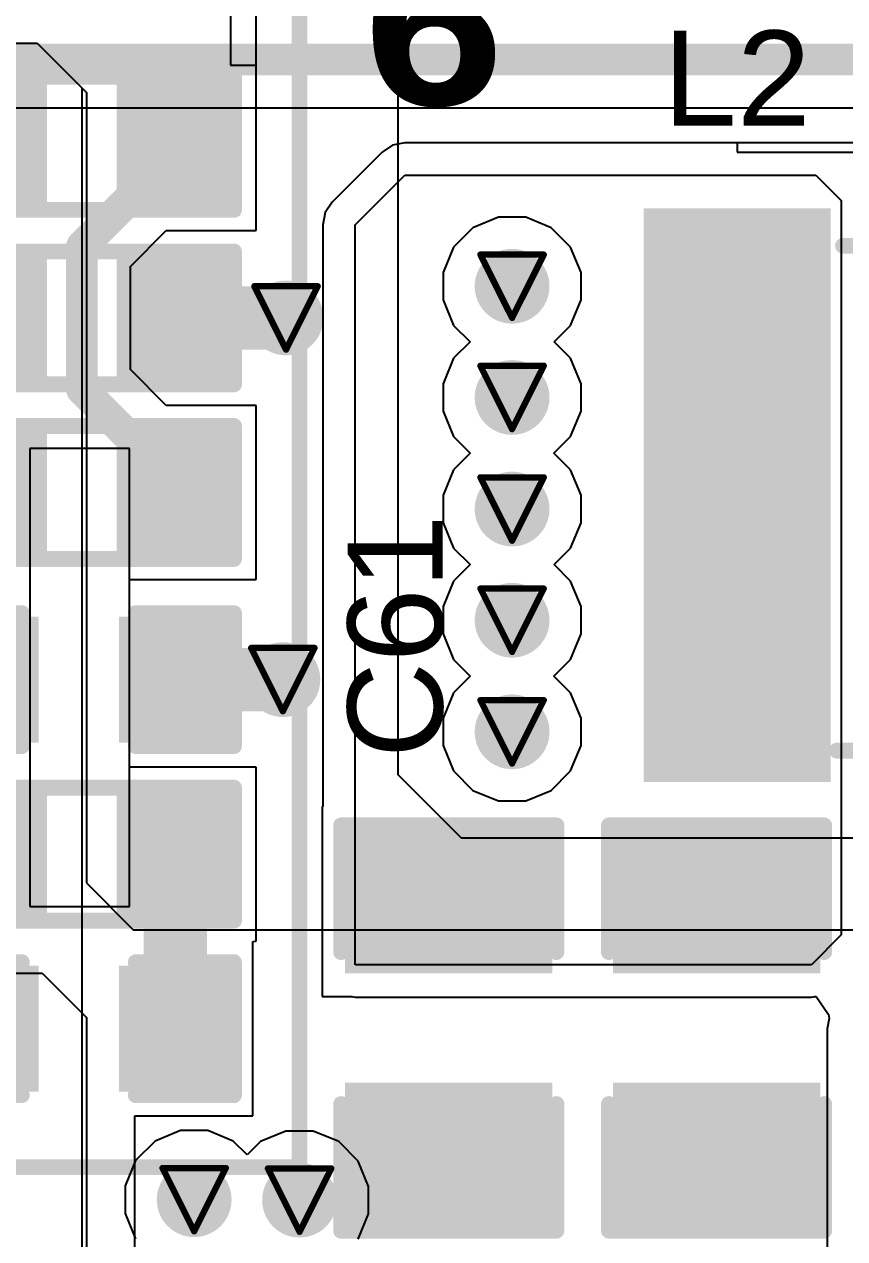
# Model space of a CAD drawing. Header units: inches. Extents: x 0 to 5359, y 0 to 5098.
# Drawn here: x 13.9 to 20.48, y 98.87 to 108.61 of the extents above; entities that cross this region are included whole.
import ezdxf

# ---------------------------------------------------------------- set-up
doc = ezdxf.new("R2010")
doc.units = ezdxf.units.IN
for name, color, linetype in [('Bottom Layer', 5, 'Continuous'), ('Drill Drawing', 1, 'Continuous'), ('Layer 1', 16, 'Continuous'), ('Layer 2', 76, 'Continuous'), ('Top Layer', 1, 'Continuous'), ('Top Overlay', 2, 'Continuous'), ('Top Paste', 8, 'Continuous'), ('Top Solder', 216, 'Continuous'), ('Via Holes', 16, 'Continuous')]:
    doc.layers.add(name, color=color, linetype=linetype)
doc.styles.add('Arial', font='', dxfattribs={"height": 0.2})
doc.styles.add('Arial Black_Bold', font='', dxfattribs={"height": 0.2})
doc.styles.get('Arial').set_extended_font_data('Arial')
doc.styles.get('Arial Black_Bold').set_extended_font_data('Arial Black', bold=True)

# ---------------------------------------------------------------- blocks, each defined once
blk = doc.blocks.new('R___0603_129')
at = {"layer": 'Top Layer'}
for points in [[(-0.381, 0.4445), (-0.381, -0.4445), (-1.143, -0.4445), (-1.143, 0.4445)], [(1.143, 0.4445), (1.143, -0.4445), (0.381, -0.4445), (0.381, 0.4445)]]:
    blk.add_hatch(color=1, dxfattribs=at).paths.add_polyline_path(points)
at = {"layer": 'Top Paste'}
for points in [[(-0.381, 0.4445), (-0.381, -0.4445), (-1.143, -0.4445), (-1.143, 0.4445)], [(1.143, 0.4445), (1.143, -0.4445), (0.381, -0.4445), (0.381, 0.4445)]]:
    blk.add_hatch(color=8, dxfattribs=at).paths.add_polyline_path(points)
at = {"layer": 'Top Solder'}
for points in [[(-0.2794, 0.5461), (-0.2794, -0.5461), (-1.2446, -0.5461), (-1.2446, 0.5461)], [(1.2446, 0.5461), (1.2446, -0.5461), (0.2794, -0.5461), (0.2794, 0.5461)]]:
    blk.add_hatch(color=216, dxfattribs=at).paths.add_polyline_path(points)
at = {"layer": 'Top Overlay'}
for points in [[(-1.2192, 0.5334, 0.127, 0.127, 0), (-1.2192, -0.5334, 0.127, 0.127, 0)], [(1.2192, 0.5334, 0.127, 0.127, 0), (-1.2192, 0.5334, 0.127, 0.127, 0)], [(1.2192, 0.5334, 0.127, 0.127, 0), (1.2192, -0.5334, 0.127, 0.127, 0)], [(1.2192, -0.5334, 0.127, 0.127, 0), (-1.2192, -0.5334, 0.127, 0.127, 0)]]:
    blk.add_lwpolyline(points, format="xyseb", dxfattribs=at)
for points in [[(-1.25095, 0.5334, 0.0635, 0.0635, 1), (-1.18745, 0.5334, 0.0635, 0.0635, 1)], [(-1.25095, 0.5334, 0.0635, 0.0635, 1), (-1.18745, 0.5334, 0.0635, 0.0635, 1)], [(1.18745, 0.5334, 0.0635, 0.0635, 1), (1.25095, 0.5334, 0.0635, 0.0635, 1)], [(1.18745, 0.5334, 0.0635, 0.0635, 1), (1.25095, 0.5334, 0.0635, 0.0635, 1)], [(-1.25095, -0.5334, 0.0635, 0.0635, 1), (-1.18745, -0.5334, 0.0635, 0.0635, 1)], [(-1.25095, -0.5334, 0.0635, 0.0635, 1), (-1.18745, -0.5334, 0.0635, 0.0635, 1)], [(1.18745, -0.5334, 0.0635, 0.0635, 1), (1.25095, -0.5334, 0.0635, 0.0635, 1)], [(1.18745, -0.5334, 0.0635, 0.0635, 1), (1.25095, -0.5334, 0.0635, 0.0635, 1)]]:
    blk.add_lwpolyline(points, format="xyseb", close=True, dxfattribs=at)
blk = doc.blocks.new('R___0603_131')
at = {"layer": 'Top Layer'}
for points in [[(-0.381, 0.4445), (-0.381, -0.4445), (-1.143, -0.4445), (-1.143, 0.4445)], [(1.143, 0.4445), (1.143, -0.4445), (0.381, -0.4445), (0.381, 0.4445)]]:
    blk.add_hatch(color=1, dxfattribs=at).paths.add_polyline_path(points)
at = {"layer": 'Top Paste'}
for points in [[(-0.381, 0.4445), (-0.381, -0.4445), (-1.143, -0.4445), (-1.143, 0.4445)], [(1.143, 0.4445), (1.143, -0.4445), (0.381, -0.4445), (0.381, 0.4445)]]:
    blk.add_hatch(color=8, dxfattribs=at).paths.add_polyline_path(points)
at = {"layer": 'Top Solder'}
for points in [[(-0.2794, 0.5461), (-0.2794, -0.5461), (-1.2446, -0.5461), (-1.2446, 0.5461)], [(1.2446, 0.5461), (1.2446, -0.5461), (0.2794, -0.5461), (0.2794, 0.5461)]]:
    blk.add_hatch(color=216, dxfattribs=at).paths.add_polyline_path(points)
at = {"layer": 'Top Overlay'}
for points in [[(-1.2192, 0.5334, 0.127, 0.127, 0), (-1.2192, -0.5334, 0.127, 0.127, 0)], [(1.2192, 0.5334, 0.127, 0.127, 0), (-1.2192, 0.5334, 0.127, 0.127, 0)], [(1.2192, 0.5334, 0.127, 0.127, 0), (1.2192, -0.5334, 0.127, 0.127, 0)], [(1.2192, -0.5334, 0.127, 0.127, 0), (-1.2192, -0.5334, 0.127, 0.127, 0)]]:
    blk.add_lwpolyline(points, format="xyseb", dxfattribs=at)
for points in [[(-1.25095, 0.5334, 0.0635, 0.0635, 1), (-1.18745, 0.5334, 0.0635, 0.0635, 1)], [(-1.25095, 0.5334, 0.0635, 0.0635, 1), (-1.18745, 0.5334, 0.0635, 0.0635, 1)], [(1.18745, 0.5334, 0.0635, 0.0635, 1), (1.25095, 0.5334, 0.0635, 0.0635, 1)], [(1.18745, 0.5334, 0.0635, 0.0635, 1), (1.25095, 0.5334, 0.0635, 0.0635, 1)], [(-1.25095, -0.5334, 0.0635, 0.0635, 1), (-1.18745, -0.5334, 0.0635, 0.0635, 1)], [(-1.25095, -0.5334, 0.0635, 0.0635, 1), (-1.18745, -0.5334, 0.0635, 0.0635, 1)], [(1.18745, -0.5334, 0.0635, 0.0635, 1), (1.25095, -0.5334, 0.0635, 0.0635, 1)], [(1.18745, -0.5334, 0.0635, 0.0635, 1), (1.25095, -0.5334, 0.0635, 0.0635, 1)]]:
    blk.add_lwpolyline(points, format="xyseb", close=True, dxfattribs=at)
blk = doc.blocks.new('R___0603_134')
at = {"layer": 'Top Layer'}
for points in [[(-0.381, 0.4445), (-0.381, -0.4445), (-1.143, -0.4445), (-1.143, 0.4445)], [(1.143, 0.4445), (1.143, -0.4445), (0.381, -0.4445), (0.381, 0.4445)]]:
    blk.add_hatch(color=1, dxfattribs=at).paths.add_polyline_path(points)
at = {"layer": 'Top Paste'}
for points in [[(-0.381, 0.4445), (-0.381, -0.4445), (-1.143, -0.4445), (-1.143, 0.4445)], [(1.143, 0.4445), (1.143, -0.4445), (0.381, -0.4445), (0.381, 0.4445)]]:
    blk.add_hatch(color=8, dxfattribs=at).paths.add_polyline_path(points)
at = {"layer": 'Top Solder'}
for points in [[(-0.2794, 0.5461), (-0.2794, -0.5461), (-1.2446, -0.5461), (-1.2446, 0.5461)], [(1.2446, 0.5461), (1.2446, -0.5461), (0.2794, -0.5461), (0.2794, 0.5461)]]:
    blk.add_hatch(color=216, dxfattribs=at).paths.add_polyline_path(points)
at = {"layer": 'Top Overlay'}
for points in [[(1.2192, 0.5334, 0.127, 0.127, 0), (-1.2192, 0.5334, 0.127, 0.127, 0)], [(-1.2192, 0.5334, 0.127, 0.127, 0), (-1.2192, -0.5334, 0.127, 0.127, 0)], [(1.2192, 0.5334, 0.127, 0.127, 0), (1.2192, -0.5334, 0.127, 0.127, 0)], [(1.2192, -0.5334, 0.127, 0.127, 0), (-1.2192, -0.5334, 0.127, 0.127, 0)]]:
    blk.add_lwpolyline(points, format="xyseb", dxfattribs=at)
for points in [[(-1.25095, 0.5334, 0.0635, 0.0635, 1), (-1.18745, 0.5334, 0.0635, 0.0635, 1)], [(-1.25095, 0.5334, 0.0635, 0.0635, 1), (-1.18745, 0.5334, 0.0635, 0.0635, 1)], [(1.18745, 0.5334, 0.0635, 0.0635, 1), (1.25095, 0.5334, 0.0635, 0.0635, 1)], [(1.18745, 0.5334, 0.0635, 0.0635, 1), (1.25095, 0.5334, 0.0635, 0.0635, 1)], [(-1.25095, -0.5334, 0.0635, 0.0635, 1), (-1.18745, -0.5334, 0.0635, 0.0635, 1)], [(-1.25095, -0.5334, 0.0635, 0.0635, 1), (-1.18745, -0.5334, 0.0635, 0.0635, 1)], [(1.18745, -0.5334, 0.0635, 0.0635, 1), (1.25095, -0.5334, 0.0635, 0.0635, 1)], [(1.18745, -0.5334, 0.0635, 0.0635, 1), (1.25095, -0.5334, 0.0635, 0.0635, 1)]]:
    blk.add_lwpolyline(points, format="xyseb", close=True, dxfattribs=at)
blk = doc.blocks.new('R___0603_136')
at = {"layer": 'Top Layer'}
for points in [[(-0.381, 0.4445), (-0.381, -0.4445), (-1.143, -0.4445), (-1.143, 0.4445)], [(1.143, 0.4445), (1.143, -0.4445), (0.381, -0.4445), (0.381, 0.4445)]]:
    blk.add_hatch(color=1, dxfattribs=at).paths.add_polyline_path(points)
at = {"layer": 'Top Paste'}
for points in [[(-0.381, 0.4445), (-0.381, -0.4445), (-1.143, -0.4445), (-1.143, 0.4445)], [(1.143, 0.4445), (1.143, -0.4445), (0.381, -0.4445), (0.381, 0.4445)]]:
    blk.add_hatch(color=8, dxfattribs=at).paths.add_polyline_path(points)
at = {"layer": 'Top Solder'}
for points in [[(-0.2794, 0.5461), (-0.2794, -0.5461), (-1.2446, -0.5461), (-1.2446, 0.5461)], [(1.2446, 0.5461), (1.2446, -0.5461), (0.2794, -0.5461), (0.2794, 0.5461)]]:
    blk.add_hatch(color=216, dxfattribs=at).paths.add_polyline_path(points)
at = {"layer": 'Top Overlay'}
for points in [[(-1.2192, -0.5334, 0.127, 0.127, 0), (-1.2192, 0.5334, 0.127, 0.127, 0)], [(-1.2192, 0.5334, 0.127, 0.127, 0), (1.2192, 0.5334, 0.127, 0.127, 0)], [(1.2192, -0.5334, 0.127, 0.127, 0), (1.2192, 0.5334, 0.127, 0.127, 0)], [(-1.2192, -0.5334, 0.127, 0.127, 0), (1.2192, -0.5334, 0.127, 0.127, 0)]]:
    blk.add_lwpolyline(points, format="xyseb", dxfattribs=at)
for points in [[(-1.25095, 0.5334, 0.0635, 0.0635, 1), (-1.18745, 0.5334, 0.0635, 0.0635, 1)], [(-1.25095, 0.5334, 0.0635, 0.0635, 1), (-1.18745, 0.5334, 0.0635, 0.0635, 1)], [(1.18745, 0.5334, 0.0635, 0.0635, 1), (1.25095, 0.5334, 0.0635, 0.0635, 1)], [(1.18745, 0.5334, 0.0635, 0.0635, 1), (1.25095, 0.5334, 0.0635, 0.0635, 1)], [(-1.25095, -0.5334, 0.0635, 0.0635, 1), (-1.18745, -0.5334, 0.0635, 0.0635, 1)], [(-1.25095, -0.5334, 0.0635, 0.0635, 1), (-1.18745, -0.5334, 0.0635, 0.0635, 1)], [(1.18745, -0.5334, 0.0635, 0.0635, 1), (1.25095, -0.5334, 0.0635, 0.0635, 1)], [(1.18745, -0.5334, 0.0635, 0.0635, 1), (1.25095, -0.5334, 0.0635, 0.0635, 1)]]:
    blk.add_lwpolyline(points, format="xyseb", close=True, dxfattribs=at)
blk = doc.blocks.new('SMNR4030_4R7MT_197')
at = {"layer": 'Top Layer'}
for points in [[(-2.3, 2.2501), (-0.9, 2.2501), (-0.9, -2.2499), (-2.3, -2.2499)], [(0.9, 2.2499), (2.3, 2.2499), (2.3, -2.2501), (0.9, -2.2501)]]:
    blk.add_hatch(color=1, dxfattribs=at).paths.add_polyline_path(points)
at = {"layer": 'Top Paste'}
for points in [[(-2.3, 2.2501), (-0.9, 2.2501), (-0.9, -2.2499), (-2.3, -2.2499)], [(0.9, 2.2499), (2.3, 2.2499), (2.3, -2.2501), (0.9, -2.2501)]]:
    blk.add_hatch(color=8, dxfattribs=at).paths.add_polyline_path(points)
at = {"layer": 'Top Solder'}
for points in [[(-2.3508, 2.3009), (-0.8492, 2.3009), (-0.8492, -2.3007), (-2.3508, -2.3007)], [(0.8492, 2.3007), (2.3508, 2.3007), (2.3508, -2.3009), (0.8492, -2.3009)]]:
    blk.add_hatch(color=216, dxfattribs=at).paths.add_polyline_path(points)
at = {"layer": 'Top Overlay'}
for points in [[(0.8, 2.05, 0.127, 0.127, 0), (-0.75, 2.05, 0.127, 0.127, 0)], [(0.75, -2, 0.127, 0.127, 0), (-0.8, -2, 0.127, 0.127, 0)]]:
    blk.add_lwpolyline(points, format="xyseb", dxfattribs=at)
for points in [[(-0.7817, 2.05, 0.0635, 0.0635, 1), (-0.7182, 2.05, 0.0635, 0.0635, 1)], [(0.7682, 2.05, 0.0635, 0.0635, 1), (0.8317, 2.05, 0.0635, 0.0635, 1)], [(-0.8317, -2, 0.0635, 0.0635, 1), (-0.7682, -2, 0.0635, 0.0635, 1)], [(0.7183, -2, 0.0635, 0.0635, 1), (0.7818, -2, 0.0635, 0.0635, 1)]]:
    blk.add_lwpolyline(points, format="xyseb", close=True, dxfattribs=at)
blk = doc.blocks.new('C___0805_304')
at = {"layer": 'Top Layer'}
for points in [[(-1.524, 0.762), (-0.508, 0.762), (-0.508, -0.762), (-1.524, -0.762)], [(0.508, 0.762), (1.524, 0.762), (1.524, -0.762), (0.508, -0.762)]]:
    blk.add_hatch(color=1, dxfattribs=at).paths.add_polyline_path(points)
at = {"layer": 'Top Paste'}
for points in [[(-1.524, 0.762), (-0.508, 0.762), (-0.508, -0.762), (-1.524, -0.762)], [(0.508, 0.762), (1.524, 0.762), (1.524, -0.762), (0.508, -0.762)]]:
    blk.add_hatch(color=8, dxfattribs=at).paths.add_polyline_path(points)
at = {"layer": 'Top Solder'}
for points in [[(-1.594, 0.832), (-0.438, 0.832), (-0.438, -0.832), (-1.594, -0.832)], [(0.438, 0.832), (1.594, 0.832), (1.594, -0.832), (0.438, -0.832)]]:
    blk.add_hatch(color=216, dxfattribs=at).paths.add_polyline_path(points)
at = {"layer": 'Top Overlay'}
for points in [[(-0.6096, 0.8636, 0.127, 0.127, 0), (-1.6256, 0.8636, 0.127, 0.127, 0)], [(-1.6256, 0.8636, 0.127, 0.127, 0), (-1.6256, -0.8636, 0.127, 0.127, 0)], [(0.6096, 0.8636, 0.127, 0.127, 0), (1.6256, 0.8636, 0.127, 0.127, 0)], [(1.6256, 0.8636, 0.127, 0.127, 0), (1.6256, -0.8636, 0.127, 0.127, 0)], [(-1.6256, -0.8636, 0.127, 0.127, 0), (-0.6096, -0.8636, 0.127, 0.127, 0)], [(0.6096, -0.8636, 0.127, 0.127, 0), (1.6256, -0.8636, 0.127, 0.127, 0)]]:
    blk.add_lwpolyline(points, format="xyseb", dxfattribs=at)
for points in [[(-1.6574, 0.8636, 0.0635, 0.0635, 1), (-1.5939, 0.8636, 0.0635, 0.0635, 1)], [(-1.6574, 0.8636, 0.0635, 0.0635, 1), (-1.5939, 0.8636, 0.0635, 0.0635, 1)], [(-0.6414, 0.8636, 0.0635, 0.0635, 1), (-0.5779, 0.8636, 0.0635, 0.0635, 1)], [(0.5779, 0.8636, 0.0635, 0.0635, 1), (0.6414, 0.8636, 0.0635, 0.0635, 1)], [(1.5938, 0.8636, 0.0635, 0.0635, 1), (1.6574, 0.8636, 0.0635, 0.0635, 1)], [(1.5938, 0.8636, 0.0635, 0.0635, 1), (1.6574, 0.8636, 0.0635, 0.0635, 1)], [(-1.6574, -0.8636, 0.0635, 0.0635, 1), (-1.5939, -0.8636, 0.0635, 0.0635, 1)], [(-1.6574, -0.8636, 0.0635, 0.0635, 1), (-1.5939, -0.8636, 0.0635, 0.0635, 1)], [(-0.6414, -0.8636, 0.0635, 0.0635, 1), (-0.5779, -0.8636, 0.0635, 0.0635, 1)], [(0.5778, -0.8636, 0.0635, 0.0635, 1), (0.6413, -0.8636, 0.0635, 0.0635, 1)], [(1.5938, -0.8636, 0.0635, 0.0635, 1), (1.6574, -0.8636, 0.0635, 0.0635, 1)], [(1.5938, -0.8636, 0.0635, 0.0635, 1), (1.6574, -0.8636, 0.0635, 0.0635, 1)]]:
    blk.add_lwpolyline(points, format="xyseb", close=True, dxfattribs=at)
blk = doc.blocks.new('C___0805_305')
at = {"layer": 'Top Layer'}
for points in [[(-1.524, 0.762), (-0.508, 0.762), (-0.508, -0.762), (-1.524, -0.762)], [(0.508, 0.762), (1.524, 0.762), (1.524, -0.762), (0.508, -0.762)]]:
    blk.add_hatch(color=1, dxfattribs=at).paths.add_polyline_path(points)
at = {"layer": 'Top Paste'}
for points in [[(-1.524, 0.762), (-0.508, 0.762), (-0.508, -0.762), (-1.524, -0.762)], [(0.508, 0.762), (1.524, 0.762), (1.524, -0.762), (0.508, -0.762)]]:
    blk.add_hatch(color=8, dxfattribs=at).paths.add_polyline_path(points)
at = {"layer": 'Top Solder'}
for points in [[(-1.594, 0.832), (-0.438, 0.832), (-0.438, -0.832), (-1.594, -0.832)], [(0.438, 0.832), (1.594, 0.832), (1.594, -0.832), (0.438, -0.832)]]:
    blk.add_hatch(color=216, dxfattribs=at).paths.add_polyline_path(points)
at = {"layer": 'Top Overlay'}
for points in [[(-1.6256, 0.8636, 0.127, 0.127, 0), (-0.6096, 0.8636, 0.127, 0.127, 0)], [(-1.6256, 0.8636, 0.127, 0.127, 0), (-1.6256, -0.8636, 0.127, 0.127, 0)], [(0.6096, 0.8636, 0.127, 0.127, 0), (1.6256, 0.8636, 0.127, 0.127, 0)], [(1.6256, 0.8636, 0.127, 0.127, 0), (1.6256, -0.8636, 0.127, 0.127, 0)], [(-1.6256, -0.8636, 0.127, 0.127, 0), (-0.6096, -0.8636, 0.127, 0.127, 0)], [(0.6096, -0.8636, 0.127, 0.127, 0), (1.6256, -0.8636, 0.127, 0.127, 0)]]:
    blk.add_lwpolyline(points, format="xyseb", dxfattribs=at)
for points in [[(-1.6574, 0.8636, 0.0635, 0.0635, 1), (-1.5939, 0.8636, 0.0635, 0.0635, 1)], [(-1.6574, 0.8636, 0.0635, 0.0635, 1), (-1.5939, 0.8636, 0.0635, 0.0635, 1)], [(-0.6414, 0.8636, 0.0635, 0.0635, 1), (-0.5779, 0.8636, 0.0635, 0.0635, 1)], [(0.5779, 0.8636, 0.0635, 0.0635, 1), (0.6414, 0.8636, 0.0635, 0.0635, 1)], [(1.5938, 0.8636, 0.0635, 0.0635, 1), (1.6574, 0.8636, 0.0635, 0.0635, 1)], [(1.5938, 0.8636, 0.0635, 0.0635, 1), (1.6574, 0.8636, 0.0635, 0.0635, 1)], [(-1.6574, -0.8636, 0.0635, 0.0635, 1), (-1.5939, -0.8636, 0.0635, 0.0635, 1)], [(-1.6574, -0.8636, 0.0635, 0.0635, 1), (-1.5939, -0.8636, 0.0635, 0.0635, 1)], [(-0.6414, -0.8636, 0.0635, 0.0635, 1), (-0.5779, -0.8636, 0.0635, 0.0635, 1)], [(0.5778, -0.8636, 0.0635, 0.0635, 1), (0.6413, -0.8636, 0.0635, 0.0635, 1)], [(1.5938, -0.8636, 0.0635, 0.0635, 1), (1.6574, -0.8636, 0.0635, 0.0635, 1)], [(1.5938, -0.8636, 0.0635, 0.0635, 1), (1.6574, -0.8636, 0.0635, 0.0635, 1)]]:
    blk.add_lwpolyline(points, format="xyseb", close=True, dxfattribs=at)
blk = doc.blocks.new('C___0603_309')
at = {"layer": 'Top Layer'}
for points in [[(-0.381, 0.4445), (-0.381, -0.4445), (-1.143, -0.4445), (-1.143, 0.4445)], [(1.143, 0.4445), (1.143, -0.4445), (0.381, -0.4445), (0.381, 0.4445)]]:
    blk.add_hatch(color=1, dxfattribs=at).paths.add_polyline_path(points)
at = {"layer": 'Top Paste'}
for points in [[(-0.381, 0.4445), (-0.381, -0.4445), (-1.143, -0.4445), (-1.143, 0.4445)], [(1.143, 0.4445), (1.143, -0.4445), (0.381, -0.4445), (0.381, 0.4445)]]:
    blk.add_hatch(color=8, dxfattribs=at).paths.add_polyline_path(points)
at = {"layer": 'Top Solder'}
for points in [[(-0.321, 0.5045), (-0.321, -0.5045), (-1.203, -0.5045), (-1.203, 0.5045)], [(1.203, 0.5045), (1.203, -0.5045), (0.321, -0.5045), (0.321, 0.5045)]]:
    blk.add_hatch(color=216, dxfattribs=at).paths.add_polyline_path(points)
at = {"layer": 'Top Overlay'}
for points in [[(-1.2446, 0.5334, 0.127, 0.127, 0), (-1.2446, -0.5334, 0.127, 0.127, 0)], [(-0.4572, 0.5334, 0.127, 0.127, 0), (-1.2446, 0.5334, 0.127, 0.127, 0)], [(1.2446, 0.5334, 0.127, 0.127, 0), (0.4572, 0.5334, 0.127, 0.127, 0)], [(1.2446, 0.5334, 0.127, 0.127, 0), (1.2446, -0.5334, 0.127, 0.127, 0)], [(-0.4572, -0.5334, 0.127, 0.127, 0), (-1.2446, -0.5334, 0.127, 0.127, 0)], [(1.2446, -0.5334, 0.127, 0.127, 0), (0.4572, -0.5334, 0.127, 0.127, 0)]]:
    blk.add_lwpolyline(points, format="xyseb", dxfattribs=at)
for points in [[(-1.2764, 0.5334, 0.0635, 0.0635, 1), (-1.2128, 0.5334, 0.0635, 0.0635, 1)], [(-1.2764, 0.5334, 0.0635, 0.0635, 1), (-1.2128, 0.5334, 0.0635, 0.0635, 1)], [(-0.4889, 0.5334, 0.0635, 0.0635, 1), (-0.4254, 0.5334, 0.0635, 0.0635, 1)], [(0.4254, 0.5334, 0.0635, 0.0635, 1), (0.4889, 0.5334, 0.0635, 0.0635, 1)], [(1.2128, 0.5334, 0.0635, 0.0635, 1), (1.2764, 0.5334, 0.0635, 0.0635, 1)], [(1.2128, 0.5334, 0.0635, 0.0635, 1), (1.2764, 0.5334, 0.0635, 0.0635, 1)], [(-1.2764, -0.5334, 0.0635, 0.0635, 1), (-1.2128, -0.5334, 0.0635, 0.0635, 1)], [(-1.2764, -0.5334, 0.0635, 0.0635, 1), (-1.2128, -0.5334, 0.0635, 0.0635, 1)], [(-0.4889, -0.5334, 0.0635, 0.0635, 1), (-0.4254, -0.5334, 0.0635, 0.0635, 1)], [(0.4254, -0.5334, 0.0635, 0.0635, 1), (0.4889, -0.5334, 0.0635, 0.0635, 1)], [(1.2128, -0.5334, 0.0635, 0.0635, 1), (1.2764, -0.5334, 0.0635, 0.0635, 1)], [(1.2128, -0.5334, 0.0635, 0.0635, 1), (1.2764, -0.5334, 0.0635, 0.0635, 1)]]:
    blk.add_lwpolyline(points, format="xyseb", close=True, dxfattribs=at)
blk = doc.blocks.new('C___0603_312')
at = {"layer": 'Top Layer'}
for points in [[(-0.381, 0.4445), (-0.381, -0.4445), (-1.143, -0.4445), (-1.143, 0.4445)], [(1.143, 0.4445), (1.143, -0.4445), (0.381, -0.4445), (0.381, 0.4445)]]:
    blk.add_hatch(color=1, dxfattribs=at).paths.add_polyline_path(points)
at = {"layer": 'Top Paste'}
for points in [[(-0.381, 0.4445), (-0.381, -0.4445), (-1.143, -0.4445), (-1.143, 0.4445)], [(1.143, 0.4445), (1.143, -0.4445), (0.381, -0.4445), (0.381, 0.4445)]]:
    blk.add_hatch(color=8, dxfattribs=at).paths.add_polyline_path(points)
at = {"layer": 'Top Solder'}
for points in [[(-0.321, 0.5045), (-0.321, -0.5045), (-1.203, -0.5045), (-1.203, 0.5045)], [(1.203, 0.5045), (1.203, -0.5045), (0.321, -0.5045), (0.321, 0.5045)]]:
    blk.add_hatch(color=216, dxfattribs=at).paths.add_polyline_path(points)
at = {"layer": 'Top Overlay'}
for points in [[(-1.2446, 0.5334, 0.127, 0.127, 0), (-1.2446, -0.5334, 0.127, 0.127, 0)], [(-0.4572, 0.5334, 0.127, 0.127, 0), (-1.2446, 0.5334, 0.127, 0.127, 0)], [(1.2446, 0.5334, 0.127, 0.127, 0), (0.4572, 0.5334, 0.127, 0.127, 0)], [(1.2446, 0.5334, 0.127, 0.127, 0), (1.2446, -0.5334, 0.127, 0.127, 0)], [(-0.4572, -0.5334, 0.127, 0.127, 0), (-1.2446, -0.5334, 0.127, 0.127, 0)], [(1.2446, -0.5334, 0.127, 0.127, 0), (0.4572, -0.5334, 0.127, 0.127, 0)]]:
    blk.add_lwpolyline(points, format="xyseb", dxfattribs=at)
for points in [[(-1.2764, 0.5334, 0.0635, 0.0635, 1), (-1.2128, 0.5334, 0.0635, 0.0635, 1)], [(-1.2764, 0.5334, 0.0635, 0.0635, 1), (-1.2128, 0.5334, 0.0635, 0.0635, 1)], [(-0.4889, 0.5334, 0.0635, 0.0635, 1), (-0.4254, 0.5334, 0.0635, 0.0635, 1)], [(0.4254, 0.5334, 0.0635, 0.0635, 1), (0.4889, 0.5334, 0.0635, 0.0635, 1)], [(1.2128, 0.5334, 0.0635, 0.0635, 1), (1.2764, 0.5334, 0.0635, 0.0635, 1)], [(1.2128, 0.5334, 0.0635, 0.0635, 1), (1.2764, 0.5334, 0.0635, 0.0635, 1)], [(-1.2764, -0.5334, 0.0635, 0.0635, 1), (-1.2128, -0.5334, 0.0635, 0.0635, 1)], [(-1.2764, -0.5334, 0.0635, 0.0635, 1), (-1.2128, -0.5334, 0.0635, 0.0635, 1)], [(-0.4889, -0.5334, 0.0635, 0.0635, 1), (-0.4254, -0.5334, 0.0635, 0.0635, 1)], [(0.4254, -0.5334, 0.0635, 0.0635, 1), (0.4889, -0.5334, 0.0635, 0.0635, 1)], [(1.2128, -0.5334, 0.0635, 0.0635, 1), (1.2764, -0.5334, 0.0635, 0.0635, 1)], [(1.2128, -0.5334, 0.0635, 0.0635, 1), (1.2764, -0.5334, 0.0635, 0.0635, 1)]]:
    blk.add_lwpolyline(points, format="xyseb", close=True, dxfattribs=at)

msp = doc.modelspace()

# ---------------------------------------------------------------- hatches: boundary and pattern name
at = {"layer": 'Bottom Layer'}
h = msp.add_hatch(color=5, dxfattribs=at)
edge = h.paths.add_edge_path()
edge.add_arc((17.8133, 106.508), 0.3, 0, 360)
h = msp.add_hatch(color=5, dxfattribs=at)
edge = h.paths.add_edge_path()
edge.add_arc((16, 106.254), 0.3, 0, 360)
h = msp.add_hatch(color=5, dxfattribs=at)
edge = h.paths.add_edge_path()
edge.add_arc((17.8133, 105.616), 0.3, 0, 360)
h = msp.add_hatch(color=5, dxfattribs=at)
edge = h.paths.add_edge_path()
edge.add_arc((17.8133, 104.7208), 0.3, 0, 360)
h = msp.add_hatch(color=5, dxfattribs=at)
edge = h.paths.add_edge_path()
edge.add_arc((17.8133, 103.8288), 0.3, 0, 360)
h = msp.add_hatch(color=5, dxfattribs=at)
edge = h.paths.add_edge_path()
edge.add_arc((15.9746, 103.3524), 0.3, 0, 360)
h = msp.add_hatch(color=5, dxfattribs=at)
edge = h.paths.add_edge_path()
edge.add_arc((17.8133, 102.9336), 0.3, 0, 360)
h = msp.add_hatch(color=5, dxfattribs=at)
edge = h.paths.add_edge_path()
edge.add_arc((15.2633, 99.1805), 0.3, 0, 360)
h = msp.add_hatch(color=5, dxfattribs=at)
edge = h.paths.add_edge_path()
edge.add_arc((16.1086, 99.1768), 0.3, 0, 360)
at = {"layer": 'Layer 1'}
h = msp.add_hatch(color=16, dxfattribs=at)
edge = h.paths.add_edge_path()
edge.add_arc((17.8133, 106.508), 0.3, 0, 360)
h = msp.add_hatch(color=16, dxfattribs=at)
edge = h.paths.add_edge_path()
edge.add_arc((16, 106.254), 0.3, 0, 360)
h = msp.add_hatch(color=16, dxfattribs=at)
edge = h.paths.add_edge_path()
edge.add_arc((17.8133, 105.616), 0.3, 0, 360)
h = msp.add_hatch(color=16, dxfattribs=at)
edge = h.paths.add_edge_path()
edge.add_arc((17.8133, 104.7208), 0.3, 0, 360)
h = msp.add_hatch(color=16, dxfattribs=at)
edge = h.paths.add_edge_path()
edge.add_arc((17.8133, 103.8288), 0.3, 0, 360)
h = msp.add_hatch(color=16, dxfattribs=at)
edge = h.paths.add_edge_path()
edge.add_arc((15.9746, 103.3524), 0.3, 0, 360)
h = msp.add_hatch(color=16, dxfattribs=at)
edge = h.paths.add_edge_path()
edge.add_arc((17.8133, 102.9336), 0.3, 0, 360)
h = msp.add_hatch(color=16, dxfattribs=at)
edge = h.paths.add_edge_path()
edge.add_arc((15.2633, 99.1805), 0.3, 0, 360)
h = msp.add_hatch(color=16, dxfattribs=at)
edge = h.paths.add_edge_path()
edge.add_arc((16.1086, 99.1768), 0.3, 0, 360)
at = {"layer": 'Layer 2'}
h = msp.add_hatch(color=76, dxfattribs=at)
edge = h.paths.add_edge_path()
edge.add_arc((17.8133, 106.508), 0.3, 0, 360)
h = msp.add_hatch(color=76, dxfattribs=at)
edge = h.paths.add_edge_path()
edge.add_arc((16, 106.254), 0.3, 0, 360)
h = msp.add_hatch(color=76, dxfattribs=at)
edge = h.paths.add_edge_path()
edge.add_arc((17.8133, 105.616), 0.3, 0, 360)
h = msp.add_hatch(color=76, dxfattribs=at)
edge = h.paths.add_edge_path()
edge.add_arc((17.8133, 104.7208), 0.3, 0, 360)
h = msp.add_hatch(color=76, dxfattribs=at)
edge = h.paths.add_edge_path()
edge.add_arc((17.8133, 103.8288), 0.3, 0, 360)
h = msp.add_hatch(color=76, dxfattribs=at)
edge = h.paths.add_edge_path()
edge.add_arc((15.9746, 103.3524), 0.3, 0, 360)
h = msp.add_hatch(color=76, dxfattribs=at)
edge = h.paths.add_edge_path()
edge.add_arc((17.8133, 102.9336), 0.3, 0, 360)
h = msp.add_hatch(color=76, dxfattribs=at)
edge = h.paths.add_edge_path()
edge.add_arc((15.2633, 99.1805), 0.3, 0, 360)
h = msp.add_hatch(color=76, dxfattribs=at)
edge = h.paths.add_edge_path()
edge.add_arc((16.1086, 99.1768), 0.3, 0, 360)
at = {"layer": 'Top Layer'}
h = msp.add_hatch(color=1, dxfattribs=at)
edge = h.paths.add_edge_path()
edge.add_arc((17.8133, 106.508), 0.3, 0, 360)
h = msp.add_hatch(color=1, dxfattribs=at)
edge = h.paths.add_edge_path()
edge.add_arc((16, 106.254), 0.3, 0, 360)
h = msp.add_hatch(color=1, dxfattribs=at)
edge = h.paths.add_edge_path()
edge.add_arc((17.8133, 105.616), 0.3, 0, 360)
h = msp.add_hatch(color=1, dxfattribs=at)
edge = h.paths.add_edge_path()
edge.add_arc((17.8133, 104.7208), 0.3, 0, 360)
h = msp.add_hatch(color=1, dxfattribs=at)
edge = h.paths.add_edge_path()
edge.add_arc((17.8133, 103.8288), 0.3, 0, 360)
h = msp.add_hatch(color=1, dxfattribs=at)
edge = h.paths.add_edge_path()
edge.add_arc((15.9746, 103.3524), 0.3, 0, 360)
h = msp.add_hatch(color=1, dxfattribs=at)
edge = h.paths.add_edge_path()
edge.add_arc((17.8133, 102.9336), 0.3, 0, 360)
h = msp.add_hatch(color=1, dxfattribs=at)
edge = h.paths.add_edge_path()
edge.add_arc((15.2633, 99.1805), 0.3, 0, 360)
h = msp.add_hatch(color=1, dxfattribs=at)
edge = h.paths.add_edge_path()
edge.add_arc((16.1086, 99.1768), 0.3, 0, 360)
at = {"layer": 'Via Holes'}
h = msp.add_hatch(color=7, dxfattribs=at)
edge = h.paths.add_edge_path()
edge.add_arc((17.8133, 106.508), 0.15, 0, 360)
h = msp.add_hatch(color=7, dxfattribs=at)
edge = h.paths.add_edge_path()
edge.add_arc((16, 106.254), 0.15, 0, 360)
h = msp.add_hatch(color=7, dxfattribs=at)
edge = h.paths.add_edge_path()
edge.add_arc((17.8133, 105.616), 0.15, 0, 360)
h = msp.add_hatch(color=7, dxfattribs=at)
edge = h.paths.add_edge_path()
edge.add_arc((17.8133, 104.7208), 0.15, 0, 360)
h = msp.add_hatch(color=7, dxfattribs=at)
edge = h.paths.add_edge_path()
edge.add_arc((17.8133, 103.8288), 0.15, 0, 360)
h = msp.add_hatch(color=7, dxfattribs=at)
edge = h.paths.add_edge_path()
edge.add_arc((15.9746, 103.3524), 0.15, 0, 360)
h = msp.add_hatch(color=7, dxfattribs=at)
edge = h.paths.add_edge_path()
edge.add_arc((17.8133, 102.9336), 0.15, 0, 360)
h = msp.add_hatch(color=7, dxfattribs=at)
edge = h.paths.add_edge_path()
edge.add_arc((15.2633, 99.1805), 0.15, 0, 360)
h = msp.add_hatch(color=7, dxfattribs=at)
edge = h.paths.add_edge_path()
edge.add_arc((16.1086, 99.1768), 0.15, 0, 360)

# ---------------------------------------------------------------- linework, layer by layer
at = {"layer": 'Bottom Layer'}
for p, q in [((13.2413, 107.9398), (22.012, 107.9398)), ((17.4994, 106.9777), (17.3436, 106.8219)), ((17.7031, 107.062), (17.4994, 106.9777)), ((17.9235, 107.062), (17.7031, 107.062)), ((18.1271, 106.9777), (17.9235, 107.062)), ((18.2829, 106.8219), (18.1271, 106.9777)), ((17.3436, 106.8219), (17.2593, 106.6182)), ((18.3673, 106.6182), (18.2829, 106.8219)), ((17.2593, 106.6182), (17.2593, 106.3978)), ((18.3673, 106.3978), (18.3673, 106.6182)), ((17.2593, 106.3978), (17.3436, 106.1942)), ((18.2829, 106.1942), (18.3673, 106.3978)), ((17.3436, 106.1942), (17.4758, 106.062)), ((18.1507, 106.062), (18.2829, 106.1942)), ((17.4758, 106.062), (17.3436, 105.9299)), ((18.2829, 105.9299), (18.1507, 106.062)), ((17.3436, 105.9299), (17.2593, 105.7262)), ((18.3673, 105.7262), (18.2829, 105.9299)), ((17.2593, 105.7262), (17.2593, 105.5058)), ((18.3673, 105.5058), (18.3673, 105.7262)), ((17.2593, 105.5058), (17.3436, 105.3022)), ((18.2829, 105.3022), (18.3673, 105.5058)), ((17.3436, 105.3022), (17.4774, 105.1684)), ((18.1491, 105.1684), (18.2829, 105.3022)), ((17.4774, 105.1684), (17.3436, 105.0347)), ((18.2829, 105.0347), (18.1491, 105.1684)), ((17.3436, 105.0347), (17.2593, 104.831)), ((18.3673, 104.831), (18.2829, 105.0347)), ((17.2593, 104.831), (17.2593, 104.6106)), ((18.3673, 104.6106), (18.3673, 104.831)), ((17.2593, 104.6106), (17.3436, 104.407)), ((18.2829, 104.407), (18.3673, 104.6106)), ((17.3436, 104.407), (17.4758, 104.2748)), ((18.1507, 104.2748), (18.2829, 104.407)), ((17.4758, 104.2748), (17.3436, 104.1427)), ((18.2829, 104.1427), (18.1507, 104.2748)), ((17.3436, 104.1427), (17.2593, 103.939)), ((18.3673, 103.939), (18.2829, 104.1427)), ((17.2593, 103.939), (17.2593, 103.7186)), ((18.3673, 103.7186), (18.3673, 103.939)), ((17.2593, 103.7186), (17.3436, 103.515)), ((18.2829, 103.515), (18.3673, 103.7186)), ((17.3436, 103.515), (17.4774, 103.3812)), ((18.1491, 103.3812), (18.2829, 103.515)), ((17.4774, 103.3812), (17.3436, 103.2475)), ((18.2829, 103.2475), (18.1491, 103.3812)), ((17.3436, 103.2475), (17.2593, 103.0438)), ((18.3673, 103.0438), (18.2829, 103.2475)), ((17.2593, 103.0438), (17.2593, 102.8234)), ((18.3673, 102.8234), (18.3673, 103.0438)), ((17.2593, 102.8234), (17.3436, 102.6198)), ((18.2829, 102.6198), (18.3673, 102.8234)), ((17.3436, 102.6198), (17.4994, 102.464)), ((18.1271, 102.464), (18.2829, 102.6198)), ((17.4994, 102.464), (17.7031, 102.3796)), ((17.9235, 102.3796), (18.1271, 102.464)), ((17.7031, 102.3796), (17.9235, 102.3796))]:
    msp.add_line(p, q, dxfattribs=at)
msp.add_lwpolyline([(9.9596, 108.3282, 0.254, 0.254, 0), (22.012, 108.3282, 0.254, 0.254, 0)], format="xyseb", dxfattribs=at)
at = {"layer": 'Drill Drawing'}
for points in [[(17.5593, 106.762, 0.0508, 0.0508, 0), (18.0673, 106.762, 0.0508, 0.0508, 0)], [(17.5593, 106.762, 0.0508, 0.0508, 0), (17.8133, 106.254, 0.0508, 0.0508, 0)], [(17.8133, 106.254, 0.0508, 0.0508, 0), (18.0673, 106.762, 0.0508, 0.0508, 0)], [(15.746, 106.508, 0.0508, 0.0508, 0), (16.254, 106.508, 0.0508, 0.0508, 0)], [(15.746, 106.508, 0.0508, 0.0508, 0), (16, 106, 0.0508, 0.0508, 0)], [(16, 106, 0.0508, 0.0508, 0), (16.254, 106.508, 0.0508, 0.0508, 0)], [(17.5593, 105.87, 0.0508, 0.0508, 0), (18.0673, 105.87, 0.0508, 0.0508, 0)], [(17.5593, 105.87, 0.0508, 0.0508, 0), (17.8133, 105.362, 0.0508, 0.0508, 0)], [(17.8133, 105.362, 0.0508, 0.0508, 0), (18.0673, 105.87, 0.0508, 0.0508, 0)], [(17.5593, 104.9748, 0.0508, 0.0508, 0), (18.0673, 104.9748, 0.0508, 0.0508, 0)], [(17.5593, 104.9748, 0.0508, 0.0508, 0), (17.8133, 104.4668, 0.0508, 0.0508, 0)], [(17.8133, 104.4668, 0.0508, 0.0508, 0), (18.0673, 104.9748, 0.0508, 0.0508, 0)], [(17.5593, 104.0828, 0.0508, 0.0508, 0), (18.0673, 104.0828, 0.0508, 0.0508, 0)], [(17.5593, 104.0828, 0.0508, 0.0508, 0), (17.8133, 103.5748, 0.0508, 0.0508, 0)], [(17.8133, 103.5748, 0.0508, 0.0508, 0), (18.0673, 104.0828, 0.0508, 0.0508, 0)], [(15.7206, 103.6064, 0.0508, 0.0508, 0), (16.2286, 103.6064, 0.0508, 0.0508, 0)], [(15.7206, 103.6064, 0.0508, 0.0508, 0), (15.9746, 103.0984, 0.0508, 0.0508, 0)], [(15.9746, 103.0984, 0.0508, 0.0508, 0), (16.2286, 103.6064, 0.0508, 0.0508, 0)], [(17.5593, 103.1876, 0.0508, 0.0508, 0), (18.0673, 103.1876, 0.0508, 0.0508, 0)], [(17.5593, 103.1876, 0.0508, 0.0508, 0), (17.8133, 102.6796, 0.0508, 0.0508, 0)], [(17.8133, 102.6796, 0.0508, 0.0508, 0), (18.0673, 103.1876, 0.0508, 0.0508, 0)], [(15.0093, 99.4345, 0.0508, 0.0508, 0), (15.5173, 99.4345, 0.0508, 0.0508, 0)], [(15.0093, 99.4345, 0.0508, 0.0508, 0), (15.2633, 98.9265, 0.0508, 0.0508, 0)], [(15.2633, 98.9265, 0.0508, 0.0508, 0), (15.5173, 99.4345, 0.0508, 0.0508, 0)], [(15.8546, 99.4308, 0.0508, 0.0508, 0), (16.3626, 99.4308, 0.0508, 0.0508, 0)], [(15.8546, 99.4308, 0.0508, 0.0508, 0), (16.1086, 98.9228, 0.0508, 0.0508, 0)], [(16.1086, 98.9228, 0.0508, 0.0508, 0), (16.3626, 99.4308, 0.0508, 0.0508, 0)]]:
    msp.add_lwpolyline(points, format="xyseb", dxfattribs=at)
for points in [[(17.5466, 106.762, 0.0254, 0.0254, 1), (17.572, 106.762, 0.0254, 0.0254, 1)], [(17.5466, 106.762, 0.0254, 0.0254, 1), (17.572, 106.762, 0.0254, 0.0254, 1)], [(18.0546, 106.762, 0.0254, 0.0254, 1), (18.08, 106.762, 0.0254, 0.0254, 1)], [(18.0546, 106.762, 0.0254, 0.0254, 1), (18.08, 106.762, 0.0254, 0.0254, 1)], [(15.7333, 106.508, 0.0254, 0.0254, 1), (15.7587, 106.508, 0.0254, 0.0254, 1)], [(15.7333, 106.508, 0.0254, 0.0254, 1), (15.7587, 106.508, 0.0254, 0.0254, 1)], [(16.2413, 106.508, 0.0254, 0.0254, 1), (16.2667, 106.508, 0.0254, 0.0254, 1)], [(16.2413, 106.508, 0.0254, 0.0254, 1), (16.2667, 106.508, 0.0254, 0.0254, 1)], [(17.8006, 106.254, 0.0254, 0.0254, 1), (17.826, 106.254, 0.0254, 0.0254, 1)], [(17.8006, 106.254, 0.0254, 0.0254, 1), (17.826, 106.254, 0.0254, 0.0254, 1)], [(15.9873, 106, 0.0254, 0.0254, 1), (16.0127, 106, 0.0254, 0.0254, 1)], [(15.9873, 106, 0.0254, 0.0254, 1), (16.0127, 106, 0.0254, 0.0254, 1)], [(17.5466, 105.87, 0.0254, 0.0254, 1), (17.572, 105.87, 0.0254, 0.0254, 1)], [(17.5466, 105.87, 0.0254, 0.0254, 1), (17.572, 105.87, 0.0254, 0.0254, 1)], [(18.0546, 105.87, 0.0254, 0.0254, 1), (18.08, 105.87, 0.0254, 0.0254, 1)], [(18.0546, 105.87, 0.0254, 0.0254, 1), (18.08, 105.87, 0.0254, 0.0254, 1)], [(17.8006, 105.362, 0.0254, 0.0254, 1), (17.826, 105.362, 0.0254, 0.0254, 1)], [(17.8006, 105.362, 0.0254, 0.0254, 1), (17.826, 105.362, 0.0254, 0.0254, 1)], [(17.5466, 104.9748, 0.0254, 0.0254, 1), (17.572, 104.9748, 0.0254, 0.0254, 1)], [(17.5466, 104.9748, 0.0254, 0.0254, 1), (17.572, 104.9748, 0.0254, 0.0254, 1)], [(18.0546, 104.9748, 0.0254, 0.0254, 1), (18.08, 104.9748, 0.0254, 0.0254, 1)], [(18.0546, 104.9748, 0.0254, 0.0254, 1), (18.08, 104.9748, 0.0254, 0.0254, 1)], [(17.8006, 104.4668, 0.0254, 0.0254, 1), (17.826, 104.4668, 0.0254, 0.0254, 1)], [(17.8006, 104.4668, 0.0254, 0.0254, 1), (17.826, 104.4668, 0.0254, 0.0254, 1)], [(17.5466, 104.0828, 0.0254, 0.0254, 1), (17.572, 104.0828, 0.0254, 0.0254, 1)], [(17.5466, 104.0828, 0.0254, 0.0254, 1), (17.572, 104.0828, 0.0254, 0.0254, 1)], [(18.0546, 104.0828, 0.0254, 0.0254, 1), (18.08, 104.0828, 0.0254, 0.0254, 1)], [(18.0546, 104.0828, 0.0254, 0.0254, 1), (18.08, 104.0828, 0.0254, 0.0254, 1)], [(15.7079, 103.6064, 0.0254, 0.0254, 1), (15.7333, 103.6064, 0.0254, 0.0254, 1)], [(15.7079, 103.6064, 0.0254, 0.0254, 1), (15.7333, 103.6064, 0.0254, 0.0254, 1)], [(16.2159, 103.6064, 0.0254, 0.0254, 1), (16.2413, 103.6064, 0.0254, 0.0254, 1)], [(16.2159, 103.6064, 0.0254, 0.0254, 1), (16.2413, 103.6064, 0.0254, 0.0254, 1)], [(17.8006, 103.5748, 0.0254, 0.0254, 1), (17.826, 103.5748, 0.0254, 0.0254, 1)], [(17.8006, 103.5748, 0.0254, 0.0254, 1), (17.826, 103.5748, 0.0254, 0.0254, 1)], [(17.5466, 103.1876, 0.0254, 0.0254, 1), (17.572, 103.1876, 0.0254, 0.0254, 1)], [(17.5466, 103.1876, 0.0254, 0.0254, 1), (17.572, 103.1876, 0.0254, 0.0254, 1)], [(18.0546, 103.1876, 0.0254, 0.0254, 1), (18.08, 103.1876, 0.0254, 0.0254, 1)], [(18.0546, 103.1876, 0.0254, 0.0254, 1), (18.08, 103.1876, 0.0254, 0.0254, 1)], [(15.9619, 103.0984, 0.0254, 0.0254, 1), (15.9873, 103.0984, 0.0254, 0.0254, 1)], [(15.9619, 103.0984, 0.0254, 0.0254, 1), (15.9873, 103.0984, 0.0254, 0.0254, 1)], [(17.8006, 102.6796, 0.0254, 0.0254, 1), (17.826, 102.6796, 0.0254, 0.0254, 1)], [(17.8006, 102.6796, 0.0254, 0.0254, 1), (17.826, 102.6796, 0.0254, 0.0254, 1)], [(14.9966, 99.4345, 0.0254, 0.0254, 1), (15.022, 99.4345, 0.0254, 0.0254, 1)], [(14.9966, 99.4345, 0.0254, 0.0254, 1), (15.022, 99.4345, 0.0254, 0.0254, 1)], [(15.5046, 99.4345, 0.0254, 0.0254, 1), (15.53, 99.4345, 0.0254, 0.0254, 1)], [(15.5046, 99.4345, 0.0254, 0.0254, 1), (15.53, 99.4345, 0.0254, 0.0254, 1)], [(15.8419, 99.4308, 0.0254, 0.0254, 1), (15.8673, 99.4308, 0.0254, 0.0254, 1)], [(15.8419, 99.4308, 0.0254, 0.0254, 1), (15.8673, 99.4308, 0.0254, 0.0254, 1)], [(16.3499, 99.4308, 0.0254, 0.0254, 1), (16.3753, 99.4308, 0.0254, 0.0254, 1)], [(16.3499, 99.4308, 0.0254, 0.0254, 1), (16.3753, 99.4308, 0.0254, 0.0254, 1)], [(15.2506, 98.9265, 0.0254, 0.0254, 1), (15.276, 98.9265, 0.0254, 0.0254, 1)], [(15.2506, 98.9265, 0.0254, 0.0254, 1), (15.276, 98.9265, 0.0254, 0.0254, 1)], [(16.0959, 98.9228, 0.0254, 0.0254, 1), (16.1213, 98.9228, 0.0254, 0.0254, 1)], [(16.0959, 98.9228, 0.0254, 0.0254, 1), (16.1213, 98.9228, 0.0254, 0.0254, 1)]]:
    msp.add_lwpolyline(points, format="xyseb", close=True, dxfattribs=at)
at = {"layer": 'Layer 1'}
for p, q in [((17.4994, 106.9777), (17.3436, 106.8219)), ((17.7031, 107.062), (17.4994, 106.9777)), ((17.9235, 107.062), (17.7031, 107.062)), ((18.1271, 106.9777), (17.9235, 107.062)), ((18.2829, 106.8219), (18.1271, 106.9777)), ((17.3436, 106.8219), (17.2593, 106.6182)), ((18.3673, 106.6182), (18.2829, 106.8219)), ((17.2593, 106.6182), (17.2593, 106.3978)), ((18.3673, 106.3978), (18.3673, 106.6182)), ((17.2593, 106.3978), (17.3436, 106.1942)), ((18.2829, 106.1942), (18.3673, 106.3978)), ((17.3436, 106.1942), (17.4758, 106.062)), ((18.1507, 106.062), (18.2829, 106.1942)), ((17.4758, 106.062), (17.3436, 105.9299)), ((18.2829, 105.9299), (18.1507, 106.062)), ((17.3436, 105.9299), (17.2593, 105.7262)), ((18.3673, 105.7262), (18.2829, 105.9299)), ((17.2593, 105.7262), (17.2593, 105.5058)), ((18.3673, 105.5058), (18.3673, 105.7262)), ((17.2593, 105.5058), (17.3436, 105.3022)), ((18.2829, 105.3022), (18.3673, 105.5058)), ((17.3436, 105.3022), (17.4774, 105.1684)), ((18.1491, 105.1684), (18.2829, 105.3022)), ((17.4774, 105.1684), (17.3436, 105.0347)), ((18.2829, 105.0347), (18.1491, 105.1684)), ((17.3436, 105.0347), (17.2593, 104.831)), ((18.3673, 104.831), (18.2829, 105.0347)), ((17.2593, 104.831), (17.2593, 104.6106)), ((18.3673, 104.6106), (18.3673, 104.831)), ((17.2593, 104.6106), (17.3436, 104.407)), ((18.2829, 104.407), (18.3673, 104.6106)), ((17.3436, 104.407), (17.4758, 104.2748)), ((18.1507, 104.2748), (18.2829, 104.407)), ((17.4758, 104.2748), (17.3436, 104.1427)), ((18.2829, 104.1427), (18.1507, 104.2748)), ((17.3436, 104.1427), (17.2593, 103.939)), ((18.3673, 103.939), (18.2829, 104.1427)), ((17.2593, 103.939), (17.2593, 103.7186)), ((18.3673, 103.7186), (18.3673, 103.939)), ((17.2593, 103.7186), (17.3436, 103.515)), ((18.2829, 103.515), (18.3673, 103.7186)), ((17.3436, 103.515), (17.4774, 103.3812)), ((18.1491, 103.3812), (18.2829, 103.515)), ((17.4774, 103.3812), (17.3436, 103.2475)), ((18.2829, 103.2475), (18.1491, 103.3812)), ((17.3436, 103.2475), (17.2593, 103.0438)), ((18.3673, 103.0438), (18.2829, 103.2475)), ((17.2593, 103.0438), (17.2593, 102.8234)), ((18.3673, 102.8234), (18.3673, 103.0438)), ((17.2593, 102.8234), (17.3436, 102.6198)), ((18.2829, 102.6198), (18.3673, 102.8234)), ((17.3436, 102.6198), (17.4994, 102.464)), ((18.1271, 102.464), (18.2829, 102.6198)), ((17.4994, 102.464), (17.7031, 102.3796)), ((17.9235, 102.3796), (18.1271, 102.464)), ((17.7031, 102.3796), (17.9235, 102.3796))]:
    msp.add_line(p, q, dxfattribs=at)
at = {"layer": 'Layer 2'}
for p, q in [((16.9, 102.5882), (16.9, 108.7176)), ((9.779, 108.458), (14.0046, 108.458)), ((11.0186, 108.458), (14.0046, 108.458)), ((14.0046, 108.458), (14.3634, 108.0993)), ((14.0046, 108.458), (14.4, 108.0627)), ((14.3634, 108.0993), (14.3634, 96.0473)), ((14.4, 108.0627), (14.4, 101.7213)), ((17.4069, 102.0813), (16.9, 102.5882)), ((36.2147, 102.0812), (17.4069, 102.0813)), ((14.4, 101.7213), (14.7752, 101.346)), ((14.7752, 101.346), (36.2162, 101.346)), ((15.1531, 99.7345), (14.9494, 99.6502)), ((15.3735, 99.7345), (15.1531, 99.7345)), ((15.5771, 99.6502), (15.3735, 99.7345)), ((15.9984, 99.7308), (15.7948, 99.6464)), ((16.2188, 99.7308), (15.9984, 99.7308)), ((16.4224, 99.6464), (16.2188, 99.7308)), ((14.9494, 99.6502), (14.7936, 99.4943)), ((15.6878, 99.5394), (15.5771, 99.6502)), ((15.7948, 99.6464), (15.6878, 99.5394)), ((16.5783, 99.4906), (16.4224, 99.6464)), ((14.7936, 99.4943), (14.7093, 99.2907)), ((16.6626, 99.287), (16.5783, 99.4906)), ((14.7093, 99.2907), (14.7093, 99.0703)), ((16.6626, 99.0666), (16.6626, 99.287)), ((14.7093, 99.0703), (14.7936, 98.8667)), ((16.5783, 98.8629), (16.6626, 99.0666))]:
    msp.add_line(p, q, dxfattribs=at)
at = {"layer": 'Top Layer'}
for p, q in [((15.5545, 109.846), (15.5545, 108.2827)), ((15.7604, 108.2827), (15.7604, 109.846)), ((15.7604, 108.2827), (15.7604, 109.6855)), ((15.5545, 108.2827), (15.7604, 108.2827)), ((15.7604, 106.9555), (15.7604, 108.2827)), ((16.9537, 107.659), (16.8546, 107.6393)), ((19.6183, 107.659), (16.9537, 107.659)), ((22.2, 107.659), (19.6183, 107.659)), ((19.6183, 107.659), (19.6183, 107.5832)), ((20.8243, 107.659), (19.6183, 107.659)), ((19.6183, 107.659), (19.6183, 107.659)), ((16.7706, 107.5832), (16.3709, 107.1835)), ((16.8546, 107.6393), (16.7706, 107.5832)), ((19.6183, 107.5832), (22.2, 107.5832)), ((16.554, 107.0004), (16.9537, 107.4001)), ((16.9537, 107.4001), (20.2492, 107.4)), ((20.2492, 107.4), (20.4541, 107.1951)), ((16.3709, 107.1835), (16.3148, 107.0995)), ((20.4541, 107.1951), (20.4541, 101.3039)), ((16.3148, 107.0995), (16.295, 107.0004)), ((16.295, 107.0004), (16.295, 102.3353)), ((16.554, 101.0653), (16.554, 107.0004)), ((14.7518, 106.6676), (15.0397, 106.9555)), ((15.0397, 106.9555), (15.7604, 106.9555)), ((14.7518, 105.8405), (14.7518, 106.6676)), ((15.0397, 105.5525), (14.7518, 105.8405)), ((15.7604, 105.5525), (15.0397, 105.5525)), ((15.7604, 104.1555), (15.7604, 105.5525)), ((14.7444, 105.2058), (13.9459, 105.2058)), ((13.9459, 105.2058), (13.9459, 101.5336)), ((14.7444, 101.5336), (14.7444, 105.2058)), ((14.7444, 102.6509), (14.7444, 104.1555)), ((14.7444, 104.1555), (15.7604, 104.1555)), ((15.7604, 102.6509), (14.7444, 102.6509)), ((15.7604, 101.2539), (15.7604, 102.6509)), ((16.295, 102.3353), (16.2893, 102.3353)), ((16.2893, 102.3353), (16.2893, 100.8113)), ((13.9459, 101.5336), (14.7444, 101.5336)), ((15.735, 101.2509), (15.7604, 101.2539)), ((15.735, 99.8539), (15.735, 101.2509)), ((20.4541, 101.3039), (20.2155, 101.0653)), ((20.2155, 101.0653), (16.554, 101.0653)), ((13.2206, 100.9969), (14.0441, 100.9969)), ((14.0441, 100.9969), (14.4, 100.641)), ((16.2893, 100.8113), (16.529, 100.8113)), ((16.529, 100.8113), (16.554, 100.8063)), ((16.554, 100.8063), (20.2155, 100.8063)), ((20.2155, 100.8063), (20.2405, 100.8113)), ((20.2405, 100.8113), (20.2537, 100.8113)), ((20.2537, 100.8113), (20.3508, 100.666)), ((14.4, 100.641), (14.4, 96.4659)), ((20.3508, 100.666), (20.3571, 100.6335)), ((20.3571, 100.6335), (20.341, 100.5522)), ((20.341, 100.5522), (20.341, 97.3281)), ((14.7884, 96.4966), (14.7884, 99.8539)), ((14.7884, 99.8539), (15.735, 99.8539))]:
    msp.add_line(p, q, dxfattribs=at)
for points in [[(15.1254, 107.5905, 0.254, 0.254, 0), (15.1254, 107.654, 0.254, 0.254, 0)], [(14.3634, 106.8285, 0.254, 0.254, 0), (15.1254, 107.5905, 0.254, 0.254, 0)], [(14.3634, 105.6795, 0.254, 0.254, 0), (14.3634, 106.8285, 0.254, 0.254, 0)], [(15.1254, 106.254, 0.508, 0.508, 0), (16, 106.254, 0.508, 0.508, 0)], [(14.3634, 105.6795, 0.254, 0.254, 0), (15.1254, 104.9175, 0.254, 0.254, 0)], [(15.1254, 104.854, 0.254, 0.254, 0), (15.1254, 104.9175, 0.254, 0.254, 0)], [(15.1, 103.3524, 0.508, 0.508, 0), (15.9746, 103.3524, 0.508, 0.508, 0)], [(15.1127, 101.9397, 0.508, 0.508, 0), (15.1254, 101.9524, 0.508, 0.508, 0)], [(15.1127, 100.5651, 0.508, 0.508, 0), (15.1127, 101.9397, 0.508, 0.508, 0)], [(15.1, 100.5524, 0.508, 0.508, 0), (15.1127, 100.5651, 0.508, 0.508, 0)]]:
    msp.add_lwpolyline(points, format="xyseb", dxfattribs=at)
for points in [[(15.0619, 107.654, 0.127, 0.127, 1), (15.1889, 107.654, 0.127, 0.127, 1)], [(15.0619, 107.5905, 0.127, 0.127, 1), (15.1889, 107.5905, 0.127, 0.127, 1)], [(15.0619, 107.5905, 0.127, 0.127, 1), (15.1889, 107.5905, 0.127, 0.127, 1)], [(14.2999, 106.8285, 0.127, 0.127, 1), (14.4269, 106.8285, 0.127, 0.127, 1)], [(14.2999, 106.8285, 0.127, 0.127, 1), (14.4269, 106.8285, 0.127, 0.127, 1)], [(14.9984, 106.254, 0.254, 0.254, 1), (15.2524, 106.254, 0.254, 0.254, 1)], [(15.873, 106.254, 0.254, 0.254, 1), (16.127, 106.254, 0.254, 0.254, 1)], [(14.2999, 105.6795, 0.127, 0.127, 1), (14.4269, 105.6795, 0.127, 0.127, 1)], [(14.2999, 105.6795, 0.127, 0.127, 1), (14.4269, 105.6795, 0.127, 0.127, 1)], [(15.0619, 104.9175, 0.127, 0.127, 1), (15.1889, 104.9175, 0.127, 0.127, 1)], [(15.0619, 104.9175, 0.127, 0.127, 1), (15.1889, 104.9175, 0.127, 0.127, 1)], [(15.0619, 104.854, 0.127, 0.127, 1), (15.1889, 104.854, 0.127, 0.127, 1)], [(14.973, 103.3524, 0.254, 0.254, 1), (15.227, 103.3524, 0.254, 0.254, 1)], [(15.8476, 103.3524, 0.254, 0.254, 1), (16.1016, 103.3524, 0.254, 0.254, 1)], [(14.9984, 101.9524, 0.254, 0.254, 1), (15.2524, 101.9524, 0.254, 0.254, 1)], [(14.9857, 101.9397, 0.254, 0.254, 1), (15.2397, 101.9397, 0.254, 0.254, 1)], [(14.9857, 101.9397, 0.254, 0.254, 1), (15.2397, 101.9397, 0.254, 0.254, 1)], [(14.973, 100.5524, 0.254, 0.254, 1), (15.227, 100.5524, 0.254, 0.254, 1)], [(14.9857, 100.5651, 0.254, 0.254, 1), (15.2397, 100.5651, 0.254, 0.254, 1)], [(14.9857, 100.5651, 0.254, 0.254, 1), (15.2397, 100.5651, 0.254, 0.254, 1)]]:
    msp.add_lwpolyline(points, format="xyseb", close=True, dxfattribs=at)
at = {"layer": 'Top Overlay'}
for points in [[(16.1086, 99.441, 0.127, 0.127, 0), (16.1086, 108.712, 0.127, 0.127, 0)], [(13.0934, 99.441, 0.127, 0.127, 0), (16.1086, 99.441, 0.127, 0.127, 0)]]:
    msp.add_lwpolyline(points, format="xyseb", dxfattribs=at)
msp.add_lwpolyline([(16.0768, 99.441, 0.0635, 0.0635, 1), (16.1403, 99.441, 0.0635, 0.0635, 1)], format="xyseb", close=True, dxfattribs=at)
msp.add_lwpolyline([(16.0768, 99.441, 0.0635, 0.0635, 1), (16.1403, 99.441, 0.0635, 0.0635, 1)], format="xyseb", close=True, dxfattribs=at)

# ---------------------------------------------------------------- block references
for name, p, rotation in [('R___0603_134', (14.3634, 107.654), 180), ('SMNR4030_4R7MT_197', (21.2183, 104.8327), 180), ('R___0603_131', (14.3634, 106.254), 180), ('R___0603_129', (14.3634, 104.854), 180), ('C___0603_309', (14.338, 103.3524), 180), ('C___0805_304', (17.3053, 100.5573), 90), ('C___0805_305', (19.4535, 100.5573), 90), ('C___0603_312', (14.338, 100.5524), 180)]:
    msp.add_blockref(name, p, dxfattribs=dict(rotation=rotation))
msp.add_blockref('R___0603_136', (14.3634, 101.9524))

# ---------------------------------------------------------------- texts
for s, height, style, p in [('6', 1.27, 'Arial Black_Bold', (16.6215, 107.9607)), ('L2', 0.762, 'Arial', (19.0246, 107.7971))]:
    msp.add_text(s, height=height, dxfattribs=dict(at, style=style)).set_placement(p)
at = {"layer": 'Top Overlay', "style": 'Arial'}
msp.add_text('C61', height=0.762, rotation=90, dxfattribs=at).set_placement((17.2554, 102.7232))

doc.saveas('drawing.dxf')
